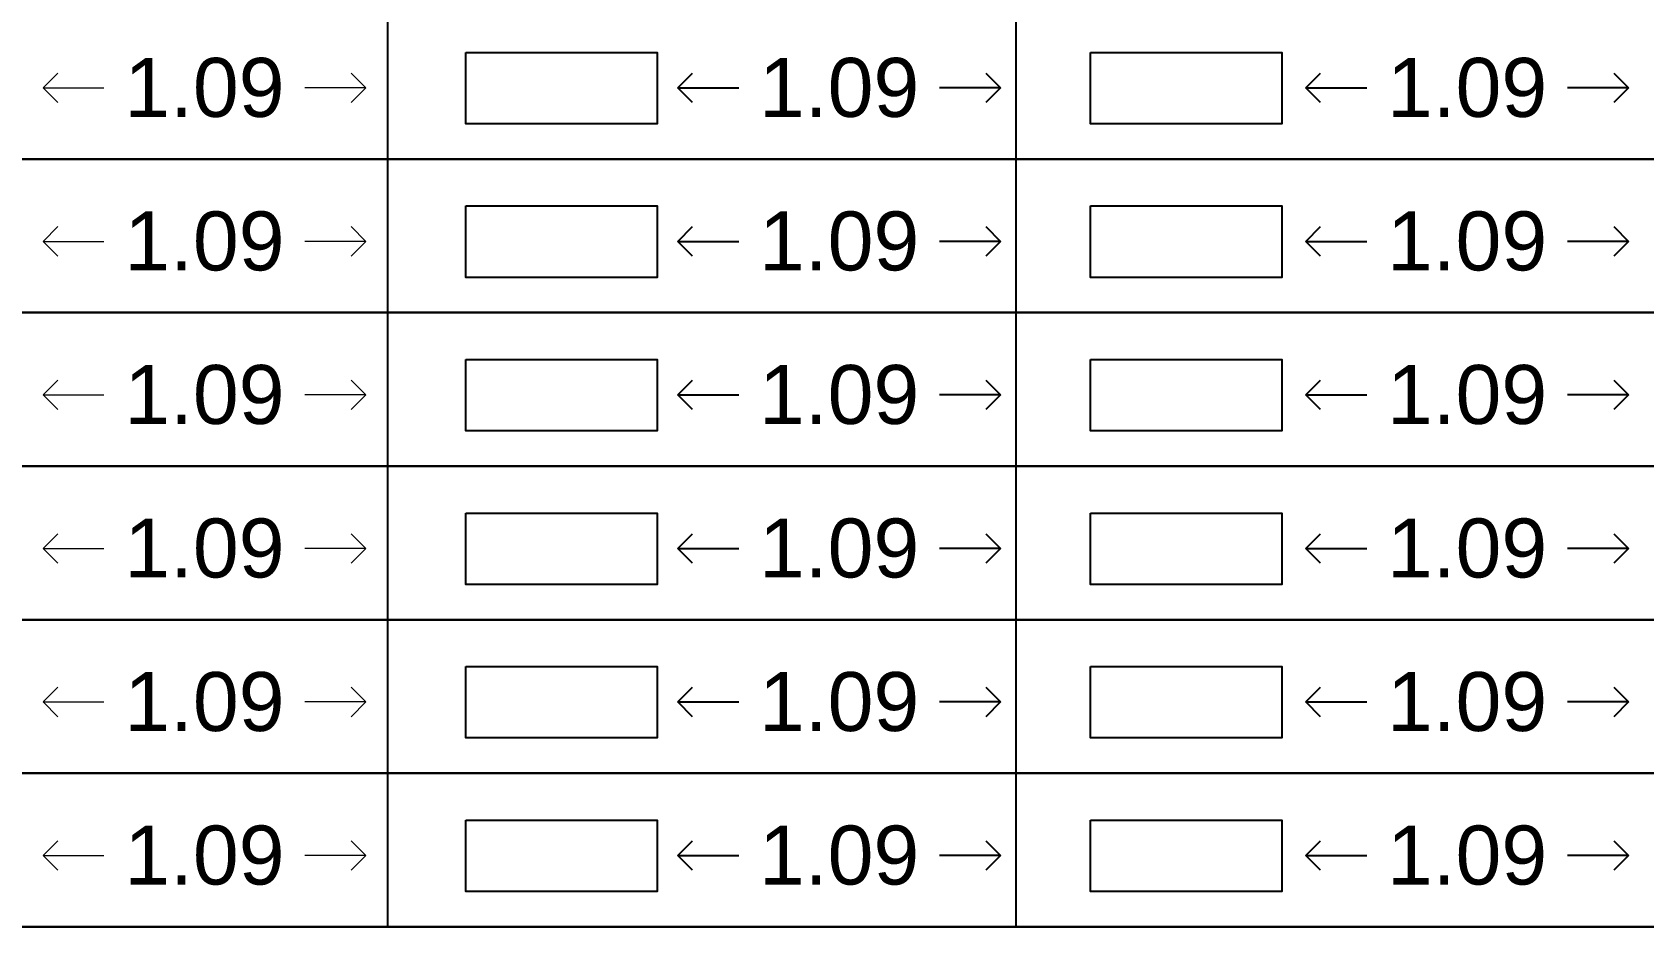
# Model space of a CAD drawing. Header units: metres. Extents: x -9481 to -9285, y 28740 to 57552.
# Drawn here: x -9452.65 to -9447.18, y 28757.2 to 28760.23 of the extents above; entities that cross this region are included whole.
import ezdxf

# ---------------------------------------------------------------- set-up
doc = ezdxf.new("R2010")
doc.units = ezdxf.units.M
doc.header["$PDMODE"] = 34
doc.header["$PDSIZE"] = -15
doc.layers.add('BLK_1_FLR_2_REGULAR_ROOM_1', color=7, linetype='Continuous', lineweight=0)
doc.layers.add('PLAN', color=7, linetype='Continuous', lineweight=40)
doc.layers.add('BLK_1_FLR_3_REGULAR_ROOM_1', color=7, linetype='Continuous')
doc.layers.add('BLK_1_FLR_4_REGULAR_ROOM_1', color=7, linetype='Continuous', plot=False)
doc.styles.add('Arial', font='arial.ttf', dxfattribs={"height": 0.2})
doc.styles.add('style2', font='arial.ttf', dxfattribs={"height": 0.3})
doc.dimstyles.new('INT DIM', dxfattribs={"dimtxt": 0.3, "dimasz": 0.1, "dimexe": 0.18, "dimexo": 0.0625, "dimgap": 0.09, "dimtad": 0, "dimzin": 0, "dimdsep": 46, "dimtxsty": 'style2', "dimblk": 'OPEN90', "dimcen": 0.09, "dimse1": 1, "dimse2": 1, "dimclrd": 250, "dimclrt": 256, "dimadec": 0, "dimazin": 0, "dimtfac": 1, "dimtofl": 0, "dimtmove": 0, "dimatfit": 3, "dimfxl": 0.18, "dimtolj": 1, "dimtzin": 0, "dimlwd": -1, "dimarcsym": 0})

# ---------------------------------------------------------------- blocks, each defined once
blk = doc.blocks.new('_Open90')
at = {"layer": 'PLAN', "color": 0, "lineweight": -2}
for p, q in [((0, 0), (-1, 0)), ((-0.5, 0.5), (0, 0)), ((0, 0), (-0.5, -0.5))]:
    blk.add_line(p, q, dxfattribs=at)
blk = doc.blocks.new('*D305')
at = {"layer": 'BLK_1_FLR_2_REGULAR_ROOM_1', "color": 250, "transparency": 16777216}
for p, q in [((-9452.5093, 28760.0427), (-9452.4024, 28760.0427)), ((-9451.6143, 28760.0427), (-9451.7213, 28760.0427))]:
    blk.add_line(p, q, dxfattribs=at)
at = {"layer": 'Defpoints', "color": 0, "transparency": 16777216}
for p in [(-9452.6093, 28760.1628), (-9451.5143, 28760.1628), (-9451.5143, 28760.0427)]:
    blk.add_point(p, dxfattribs=at)
at = {"layer": 'BLK_1_FLR_2_REGULAR_ROOM_1', "color": 250, "transparency": 16777216, "xscale": 0.1, "yscale": 0.1, "zscale": 0.1, "rotation": 180}
blk.add_blockref('_Open90', (-9452.6093, 28760.0427), dxfattribs=at)
at = {"layer": 'BLK_1_FLR_2_REGULAR_ROOM_1', "color": 250, "transparency": 16777216, "xscale": 0.1, "yscale": 0.1, "zscale": 0.1}
blk.add_blockref('_Open90', (-9451.5143, 28760.0427), dxfattribs=at)
at = {"layer": 'BLK_1_FLR_2_REGULAR_ROOM_1', "transparency": 16777216, "insert": (-9452.0618, 28760.0427), "char_height": 0.2, "attachment_point": 5, "style": 'Arial', "bg_fill": 3, "box_fill_scale": 1.1, "bg_fill_color": 256, "bg_fill_true_color": 13158600, "bg_fill_transparency": 0}
blk.add_mtext('\\A1;1.09', dxfattribs=at)
blk = doc.blocks.new('*D306')
at = {"layer": 'BLK_1_FLR_3_REGULAR_ROOM_1', "color": 250, "transparency": 16777216}
for p, q in [((-9450.3558, 28760.0427), (-9450.2489, 28760.0427)), ((-9449.4608, 28760.0427), (-9449.5678, 28760.0427))]:
    blk.add_line(p, q, dxfattribs=at)
at = {"layer": 'Defpoints', "color": 0, "transparency": 16777216}
for p in [(-9450.4558, 28760.1628), (-9449.3608, 28760.1628), (-9449.3608, 28760.0427)]:
    blk.add_point(p, dxfattribs=at)
at = {"layer": 'BLK_1_FLR_3_REGULAR_ROOM_1', "color": 250, "transparency": 16777216, "xscale": 0.1, "yscale": 0.1, "zscale": 0.1, "rotation": 180}
blk.add_blockref('_Open90', (-9450.4558, 28760.0427), dxfattribs=at)
at = {"layer": 'BLK_1_FLR_3_REGULAR_ROOM_1', "color": 250, "transparency": 16777216, "xscale": 0.1, "yscale": 0.1, "zscale": 0.1}
blk.add_blockref('_Open90', (-9449.3608, 28760.0427), dxfattribs=at)
at = {"layer": 'BLK_1_FLR_3_REGULAR_ROOM_1', "transparency": 16777216, "insert": (-9449.9083, 28760.0427), "char_height": 0.2, "attachment_point": 5, "style": 'Arial', "bg_fill": 3, "box_fill_scale": 1.1, "bg_fill_color": 256, "bg_fill_true_color": 13158600, "bg_fill_transparency": 0}
blk.add_mtext('\\A1;1.09', dxfattribs=at)
blk = doc.blocks.new('*D307')
at = {"layer": 'BLK_1_FLR_4_REGULAR_ROOM_1', "color": 250, "transparency": 16777216}
for p, q in [((-9448.2254, 28760.0427), (-9448.1184, 28760.0427)), ((-9447.3304, 28760.0427), (-9447.4373, 28760.0427))]:
    blk.add_line(p, q, dxfattribs=at)
at = {"layer": 'Defpoints', "color": 0, "transparency": 16777216}
for p in [(-9448.3254, 28760.1628), (-9447.2304, 28760.1628), (-9447.2304, 28760.0427)]:
    blk.add_point(p, dxfattribs=at)
at = {"layer": 'BLK_1_FLR_4_REGULAR_ROOM_1', "color": 250, "transparency": 16777216, "xscale": 0.1, "yscale": 0.1, "zscale": 0.1, "rotation": 180}
blk.add_blockref('_Open90', (-9448.3254, 28760.0427), dxfattribs=at)
at = {"layer": 'BLK_1_FLR_4_REGULAR_ROOM_1', "color": 250, "transparency": 16777216, "xscale": 0.1, "yscale": 0.1, "zscale": 0.1}
blk.add_blockref('_Open90', (-9447.2304, 28760.0427), dxfattribs=at)
at = {"layer": 'BLK_1_FLR_4_REGULAR_ROOM_1', "transparency": 16777216, "insert": (-9447.7779, 28760.0427), "char_height": 0.2, "attachment_point": 5, "style": 'Arial', "bg_fill": 3, "box_fill_scale": 1.1, "bg_fill_color": 256, "bg_fill_true_color": 13158600, "bg_fill_transparency": 0}
blk.add_mtext('\\A1;1.09', dxfattribs=at)
blk = doc.blocks.new('*D312')
at = {"layer": 'BLK_1_FLR_2_REGULAR_ROOM_1', "color": 250, "transparency": 16777216}
for p, q in [((-9452.5093, 28759.5221), (-9452.4024, 28759.5221)), ((-9451.6143, 28759.5221), (-9451.7213, 28759.5221))]:
    blk.add_line(p, q, dxfattribs=at)
at = {"layer": 'Defpoints', "color": 0, "transparency": 16777216}
for p in [(-9452.6093, 28759.6421), (-9451.5143, 28759.6421), (-9451.5143, 28759.5221)]:
    blk.add_point(p, dxfattribs=at)
at = {"layer": 'BLK_1_FLR_2_REGULAR_ROOM_1', "color": 250, "transparency": 16777216, "xscale": 0.1, "yscale": 0.1, "zscale": 0.1, "rotation": 180}
blk.add_blockref('_Open90', (-9452.6093, 28759.5221), dxfattribs=at)
at = {"layer": 'BLK_1_FLR_2_REGULAR_ROOM_1', "color": 250, "transparency": 16777216, "xscale": 0.1, "yscale": 0.1, "zscale": 0.1}
blk.add_blockref('_Open90', (-9451.5143, 28759.5221), dxfattribs=at)
at = {"layer": 'BLK_1_FLR_2_REGULAR_ROOM_1', "transparency": 16777216, "insert": (-9452.0618, 28759.5221), "char_height": 0.2, "attachment_point": 5, "style": 'Arial', "bg_fill": 3, "box_fill_scale": 1.1, "bg_fill_color": 256, "bg_fill_true_color": 13158600, "bg_fill_transparency": 0}
blk.add_mtext('\\A1;1.09', dxfattribs=at)
blk = doc.blocks.new('*D313')
at = {"layer": 'BLK_1_FLR_3_REGULAR_ROOM_1', "color": 250, "transparency": 16777216}
for p, q in [((-9450.3558, 28759.5221), (-9450.2489, 28759.5221)), ((-9449.4608, 28759.5221), (-9449.5678, 28759.5221))]:
    blk.add_line(p, q, dxfattribs=at)
at = {"layer": 'Defpoints', "color": 0, "transparency": 16777216}
for p in [(-9450.4558, 28759.6421), (-9449.3608, 28759.6421), (-9449.3608, 28759.5221)]:
    blk.add_point(p, dxfattribs=at)
at = {"layer": 'BLK_1_FLR_3_REGULAR_ROOM_1', "color": 250, "transparency": 16777216, "xscale": 0.1, "yscale": 0.1, "zscale": 0.1, "rotation": 180}
blk.add_blockref('_Open90', (-9450.4558, 28759.5221), dxfattribs=at)
at = {"layer": 'BLK_1_FLR_3_REGULAR_ROOM_1', "color": 250, "transparency": 16777216, "xscale": 0.1, "yscale": 0.1, "zscale": 0.1}
blk.add_blockref('_Open90', (-9449.3608, 28759.5221), dxfattribs=at)
at = {"layer": 'BLK_1_FLR_3_REGULAR_ROOM_1', "transparency": 16777216, "insert": (-9449.9083, 28759.5221), "char_height": 0.2, "attachment_point": 5, "style": 'Arial', "bg_fill": 3, "box_fill_scale": 1.1, "bg_fill_color": 256, "bg_fill_true_color": 13158600, "bg_fill_transparency": 0}
blk.add_mtext('\\A1;1.09', dxfattribs=at)
blk = doc.blocks.new('*D314')
at = {"layer": 'BLK_1_FLR_4_REGULAR_ROOM_1', "color": 250, "transparency": 16777216}
for p, q in [((-9448.2254, 28759.5221), (-9448.1184, 28759.5221)), ((-9447.3304, 28759.5221), (-9447.4373, 28759.5221))]:
    blk.add_line(p, q, dxfattribs=at)
at = {"layer": 'Defpoints', "color": 0, "transparency": 16777216}
for p in [(-9448.3254, 28759.6421), (-9447.2304, 28759.6421), (-9447.2304, 28759.5221)]:
    blk.add_point(p, dxfattribs=at)
at = {"layer": 'BLK_1_FLR_4_REGULAR_ROOM_1', "color": 250, "transparency": 16777216, "xscale": 0.1, "yscale": 0.1, "zscale": 0.1, "rotation": 180}
blk.add_blockref('_Open90', (-9448.3254, 28759.5221), dxfattribs=at)
at = {"layer": 'BLK_1_FLR_4_REGULAR_ROOM_1', "color": 250, "transparency": 16777216, "xscale": 0.1, "yscale": 0.1, "zscale": 0.1}
blk.add_blockref('_Open90', (-9447.2304, 28759.5221), dxfattribs=at)
at = {"layer": 'BLK_1_FLR_4_REGULAR_ROOM_1', "transparency": 16777216, "insert": (-9447.7779, 28759.5221), "char_height": 0.2, "attachment_point": 5, "style": 'Arial', "bg_fill": 3, "box_fill_scale": 1.1, "bg_fill_color": 256, "bg_fill_true_color": 13158600, "bg_fill_transparency": 0}
blk.add_mtext('\\A1;1.09', dxfattribs=at)
blk = doc.blocks.new('*D319')
at = {"layer": 'BLK_1_FLR_2_REGULAR_ROOM_1', "color": 250, "transparency": 16777216}
for p, q in [((-9452.5093, 28759.0014), (-9452.4024, 28759.0014)), ((-9451.6143, 28759.0014), (-9451.7213, 28759.0014))]:
    blk.add_line(p, q, dxfattribs=at)
at = {"layer": 'Defpoints', "color": 0, "transparency": 16777216}
for p in [(-9452.6093, 28759.1215), (-9451.5143, 28759.1215), (-9451.5143, 28759.0014)]:
    blk.add_point(p, dxfattribs=at)
at = {"layer": 'BLK_1_FLR_2_REGULAR_ROOM_1', "color": 250, "transparency": 16777216, "xscale": 0.1, "yscale": 0.1, "zscale": 0.1, "rotation": 180}
blk.add_blockref('_Open90', (-9452.6093, 28759.0014), dxfattribs=at)
at = {"layer": 'BLK_1_FLR_2_REGULAR_ROOM_1', "color": 250, "transparency": 16777216, "xscale": 0.1, "yscale": 0.1, "zscale": 0.1}
blk.add_blockref('_Open90', (-9451.5143, 28759.0014), dxfattribs=at)
at = {"layer": 'BLK_1_FLR_2_REGULAR_ROOM_1', "transparency": 16777216, "insert": (-9452.0618, 28759.0014), "char_height": 0.2, "attachment_point": 5, "style": 'Arial', "bg_fill": 3, "box_fill_scale": 1.1, "bg_fill_color": 256, "bg_fill_true_color": 13158600, "bg_fill_transparency": 0}
blk.add_mtext('\\A1;1.09', dxfattribs=at)
blk = doc.blocks.new('*D320')
at = {"layer": 'BLK_1_FLR_3_REGULAR_ROOM_1', "color": 250, "transparency": 16777216}
for p, q in [((-9450.3558, 28759.0014), (-9450.2489, 28759.0014)), ((-9449.4608, 28759.0014), (-9449.5678, 28759.0014))]:
    blk.add_line(p, q, dxfattribs=at)
at = {"layer": 'Defpoints', "color": 0, "transparency": 16777216}
for p in [(-9450.4558, 28759.1215), (-9449.3608, 28759.1215), (-9449.3608, 28759.0014)]:
    blk.add_point(p, dxfattribs=at)
at = {"layer": 'BLK_1_FLR_3_REGULAR_ROOM_1', "color": 250, "transparency": 16777216, "xscale": 0.1, "yscale": 0.1, "zscale": 0.1, "rotation": 180}
blk.add_blockref('_Open90', (-9450.4558, 28759.0014), dxfattribs=at)
at = {"layer": 'BLK_1_FLR_3_REGULAR_ROOM_1', "color": 250, "transparency": 16777216, "xscale": 0.1, "yscale": 0.1, "zscale": 0.1}
blk.add_blockref('_Open90', (-9449.3608, 28759.0014), dxfattribs=at)
at = {"layer": 'BLK_1_FLR_3_REGULAR_ROOM_1', "transparency": 16777216, "insert": (-9449.9083, 28759.0014), "char_height": 0.2, "attachment_point": 5, "style": 'Arial', "bg_fill": 3, "box_fill_scale": 1.1, "bg_fill_color": 256, "bg_fill_true_color": 13158600, "bg_fill_transparency": 0}
blk.add_mtext('\\A1;1.09', dxfattribs=at)
blk = doc.blocks.new('*D321')
at = {"layer": 'BLK_1_FLR_4_REGULAR_ROOM_1', "color": 250, "transparency": 16777216}
for p, q in [((-9448.2254, 28759.0014), (-9448.1184, 28759.0014)), ((-9447.3304, 28759.0014), (-9447.4373, 28759.0014))]:
    blk.add_line(p, q, dxfattribs=at)
at = {"layer": 'Defpoints', "color": 0, "transparency": 16777216}
for p in [(-9448.3254, 28759.1215), (-9447.2304, 28759.1215), (-9447.2304, 28759.0014)]:
    blk.add_point(p, dxfattribs=at)
at = {"layer": 'BLK_1_FLR_4_REGULAR_ROOM_1', "color": 250, "transparency": 16777216, "xscale": 0.1, "yscale": 0.1, "zscale": 0.1, "rotation": 180}
blk.add_blockref('_Open90', (-9448.3254, 28759.0014), dxfattribs=at)
at = {"layer": 'BLK_1_FLR_4_REGULAR_ROOM_1', "color": 250, "transparency": 16777216, "xscale": 0.1, "yscale": 0.1, "zscale": 0.1}
blk.add_blockref('_Open90', (-9447.2304, 28759.0014), dxfattribs=at)
at = {"layer": 'BLK_1_FLR_4_REGULAR_ROOM_1', "transparency": 16777216, "insert": (-9447.7779, 28759.0014), "char_height": 0.2, "attachment_point": 5, "style": 'Arial', "bg_fill": 3, "box_fill_scale": 1.1, "bg_fill_color": 256, "bg_fill_true_color": 13158600, "bg_fill_transparency": 0}
blk.add_mtext('\\A1;1.09', dxfattribs=at)
blk = doc.blocks.new('*D326')
at = {"layer": 'BLK_1_FLR_2_REGULAR_ROOM_1', "color": 250, "transparency": 16777216}
for p, q in [((-9452.5093, 28758.4808), (-9452.4024, 28758.4808)), ((-9451.6143, 28758.4808), (-9451.7213, 28758.4808))]:
    blk.add_line(p, q, dxfattribs=at)
at = {"layer": 'Defpoints', "color": 0, "transparency": 16777216}
for p in [(-9452.6093, 28758.6008), (-9451.5143, 28758.6008), (-9451.5143, 28758.4808)]:
    blk.add_point(p, dxfattribs=at)
at = {"layer": 'BLK_1_FLR_2_REGULAR_ROOM_1', "color": 250, "transparency": 16777216, "xscale": 0.1, "yscale": 0.1, "zscale": 0.1, "rotation": 180}
blk.add_blockref('_Open90', (-9452.6093, 28758.4808), dxfattribs=at)
at = {"layer": 'BLK_1_FLR_2_REGULAR_ROOM_1', "color": 250, "transparency": 16777216, "xscale": 0.1, "yscale": 0.1, "zscale": 0.1}
blk.add_blockref('_Open90', (-9451.5143, 28758.4808), dxfattribs=at)
at = {"layer": 'BLK_1_FLR_2_REGULAR_ROOM_1', "transparency": 16777216, "insert": (-9452.0618, 28758.4808), "char_height": 0.2, "attachment_point": 5, "style": 'Arial', "bg_fill": 3, "box_fill_scale": 1.1, "bg_fill_color": 256, "bg_fill_true_color": 13158600, "bg_fill_transparency": 0}
blk.add_mtext('\\A1;1.09', dxfattribs=at)
blk = doc.blocks.new('*D327')
at = {"layer": 'BLK_1_FLR_3_REGULAR_ROOM_1', "color": 250, "transparency": 16777216}
for p, q in [((-9450.3558, 28758.4808), (-9450.2489, 28758.4808)), ((-9449.4608, 28758.4808), (-9449.5678, 28758.4808))]:
    blk.add_line(p, q, dxfattribs=at)
at = {"layer": 'Defpoints', "color": 0, "transparency": 16777216}
for p in [(-9450.4558, 28758.6008), (-9449.3608, 28758.6008), (-9449.3608, 28758.4808)]:
    blk.add_point(p, dxfattribs=at)
at = {"layer": 'BLK_1_FLR_3_REGULAR_ROOM_1', "color": 250, "transparency": 16777216, "xscale": 0.1, "yscale": 0.1, "zscale": 0.1, "rotation": 180}
blk.add_blockref('_Open90', (-9450.4558, 28758.4808), dxfattribs=at)
at = {"layer": 'BLK_1_FLR_3_REGULAR_ROOM_1', "color": 250, "transparency": 16777216, "xscale": 0.1, "yscale": 0.1, "zscale": 0.1}
blk.add_blockref('_Open90', (-9449.3608, 28758.4808), dxfattribs=at)
at = {"layer": 'BLK_1_FLR_3_REGULAR_ROOM_1', "transparency": 16777216, "insert": (-9449.9083, 28758.4808), "char_height": 0.2, "attachment_point": 5, "style": 'Arial', "bg_fill": 3, "box_fill_scale": 1.1, "bg_fill_color": 256, "bg_fill_true_color": 13158600, "bg_fill_transparency": 0}
blk.add_mtext('\\A1;1.09', dxfattribs=at)
blk = doc.blocks.new('*D328')
at = {"layer": 'BLK_1_FLR_4_REGULAR_ROOM_1', "color": 250, "transparency": 16777216}
for p, q in [((-9448.2254, 28758.4808), (-9448.1184, 28758.4808)), ((-9447.3304, 28758.4808), (-9447.4373, 28758.4808))]:
    blk.add_line(p, q, dxfattribs=at)
at = {"layer": 'Defpoints', "color": 0, "transparency": 16777216}
for p in [(-9448.3254, 28758.6008), (-9447.2304, 28758.6008), (-9447.2304, 28758.4808)]:
    blk.add_point(p, dxfattribs=at)
at = {"layer": 'BLK_1_FLR_4_REGULAR_ROOM_1', "color": 250, "transparency": 16777216, "xscale": 0.1, "yscale": 0.1, "zscale": 0.1, "rotation": 180}
blk.add_blockref('_Open90', (-9448.3254, 28758.4808), dxfattribs=at)
at = {"layer": 'BLK_1_FLR_4_REGULAR_ROOM_1', "color": 250, "transparency": 16777216, "xscale": 0.1, "yscale": 0.1, "zscale": 0.1}
blk.add_blockref('_Open90', (-9447.2304, 28758.4808), dxfattribs=at)
at = {"layer": 'BLK_1_FLR_4_REGULAR_ROOM_1', "transparency": 16777216, "insert": (-9447.7779, 28758.4808), "char_height": 0.2, "attachment_point": 5, "style": 'Arial', "bg_fill": 3, "box_fill_scale": 1.1, "bg_fill_color": 256, "bg_fill_true_color": 13158600, "bg_fill_transparency": 0}
blk.add_mtext('\\A1;1.09', dxfattribs=at)
blk = doc.blocks.new('*D333')
at = {"layer": 'BLK_1_FLR_2_REGULAR_ROOM_1', "color": 250, "transparency": 16777216}
for p, q in [((-9452.5093, 28757.9601), (-9452.4024, 28757.9601)), ((-9451.6143, 28757.9601), (-9451.7213, 28757.9601))]:
    blk.add_line(p, q, dxfattribs=at)
at = {"layer": 'Defpoints', "color": 0, "transparency": 16777216}
for p in [(-9452.6093, 28758.0802), (-9451.5143, 28758.0802), (-9451.5143, 28757.9601)]:
    blk.add_point(p, dxfattribs=at)
at = {"layer": 'BLK_1_FLR_2_REGULAR_ROOM_1', "color": 250, "transparency": 16777216, "xscale": 0.1, "yscale": 0.1, "zscale": 0.1, "rotation": 180}
blk.add_blockref('_Open90', (-9452.6093, 28757.9601), dxfattribs=at)
at = {"layer": 'BLK_1_FLR_2_REGULAR_ROOM_1', "color": 250, "transparency": 16777216, "xscale": 0.1, "yscale": 0.1, "zscale": 0.1}
blk.add_blockref('_Open90', (-9451.5143, 28757.9601), dxfattribs=at)
at = {"layer": 'BLK_1_FLR_2_REGULAR_ROOM_1', "transparency": 16777216, "insert": (-9452.0618, 28757.9601), "char_height": 0.2, "attachment_point": 5, "style": 'Arial', "bg_fill": 3, "box_fill_scale": 1.1, "bg_fill_color": 256, "bg_fill_true_color": 13158600, "bg_fill_transparency": 0}
blk.add_mtext('\\A1;1.09', dxfattribs=at)
blk = doc.blocks.new('*D334')
at = {"layer": 'BLK_1_FLR_3_REGULAR_ROOM_1', "color": 250, "transparency": 16777216}
for p, q in [((-9450.3558, 28757.9601), (-9450.2489, 28757.9601)), ((-9449.4608, 28757.9601), (-9449.5678, 28757.9601))]:
    blk.add_line(p, q, dxfattribs=at)
at = {"layer": 'Defpoints', "color": 0, "transparency": 16777216}
for p in [(-9450.4558, 28758.0802), (-9449.3608, 28758.0802), (-9449.3608, 28757.9601)]:
    blk.add_point(p, dxfattribs=at)
at = {"layer": 'BLK_1_FLR_3_REGULAR_ROOM_1', "color": 250, "transparency": 16777216, "xscale": 0.1, "yscale": 0.1, "zscale": 0.1, "rotation": 180}
blk.add_blockref('_Open90', (-9450.4558, 28757.9601), dxfattribs=at)
at = {"layer": 'BLK_1_FLR_3_REGULAR_ROOM_1', "color": 250, "transparency": 16777216, "xscale": 0.1, "yscale": 0.1, "zscale": 0.1}
blk.add_blockref('_Open90', (-9449.3608, 28757.9601), dxfattribs=at)
at = {"layer": 'BLK_1_FLR_3_REGULAR_ROOM_1', "transparency": 16777216, "insert": (-9449.9083, 28757.9601), "char_height": 0.2, "attachment_point": 5, "style": 'Arial', "bg_fill": 3, "box_fill_scale": 1.1, "bg_fill_color": 256, "bg_fill_true_color": 13158600, "bg_fill_transparency": 0}
blk.add_mtext('\\A1;1.09', dxfattribs=at)
blk = doc.blocks.new('*D335')
at = {"layer": 'BLK_1_FLR_4_REGULAR_ROOM_1', "color": 250, "transparency": 16777216}
for p, q in [((-9448.2254, 28757.9601), (-9448.1184, 28757.9601)), ((-9447.3304, 28757.9601), (-9447.4373, 28757.9601))]:
    blk.add_line(p, q, dxfattribs=at)
at = {"layer": 'Defpoints', "color": 0, "transparency": 16777216}
for p in [(-9448.3254, 28758.0802), (-9447.2304, 28758.0802), (-9447.2304, 28757.9601)]:
    blk.add_point(p, dxfattribs=at)
at = {"layer": 'BLK_1_FLR_4_REGULAR_ROOM_1', "color": 250, "transparency": 16777216, "xscale": 0.1, "yscale": 0.1, "zscale": 0.1, "rotation": 180}
blk.add_blockref('_Open90', (-9448.3254, 28757.9601), dxfattribs=at)
at = {"layer": 'BLK_1_FLR_4_REGULAR_ROOM_1', "color": 250, "transparency": 16777216, "xscale": 0.1, "yscale": 0.1, "zscale": 0.1}
blk.add_blockref('_Open90', (-9447.2304, 28757.9601), dxfattribs=at)
at = {"layer": 'BLK_1_FLR_4_REGULAR_ROOM_1', "transparency": 16777216, "insert": (-9447.7779, 28757.9601), "char_height": 0.2, "attachment_point": 5, "style": 'Arial', "bg_fill": 3, "box_fill_scale": 1.1, "bg_fill_color": 256, "bg_fill_true_color": 13158600, "bg_fill_transparency": 0}
blk.add_mtext('\\A1;1.09', dxfattribs=at)
blk = doc.blocks.new('*D340')
at = {"layer": 'BLK_1_FLR_2_REGULAR_ROOM_1', "color": 250, "transparency": 16777216}
for p, q in [((-9452.5093, 28757.4395), (-9452.4024, 28757.4395)), ((-9451.6143, 28757.4395), (-9451.7213, 28757.4395))]:
    blk.add_line(p, q, dxfattribs=at)
at = {"layer": 'Defpoints', "color": 0, "transparency": 16777216}
for p in [(-9452.6093, 28757.5595), (-9451.5143, 28757.5595), (-9451.5143, 28757.4395)]:
    blk.add_point(p, dxfattribs=at)
at = {"layer": 'BLK_1_FLR_2_REGULAR_ROOM_1', "color": 250, "transparency": 16777216, "xscale": 0.1, "yscale": 0.1, "zscale": 0.1, "rotation": 180}
blk.add_blockref('_Open90', (-9452.6093, 28757.4395), dxfattribs=at)
at = {"layer": 'BLK_1_FLR_2_REGULAR_ROOM_1', "color": 250, "transparency": 16777216, "xscale": 0.1, "yscale": 0.1, "zscale": 0.1}
blk.add_blockref('_Open90', (-9451.5143, 28757.4395), dxfattribs=at)
at = {"layer": 'BLK_1_FLR_2_REGULAR_ROOM_1', "transparency": 16777216, "insert": (-9452.0618, 28757.4395), "char_height": 0.2, "attachment_point": 5, "style": 'Arial', "bg_fill": 3, "box_fill_scale": 1.1, "bg_fill_color": 256, "bg_fill_true_color": 13158600, "bg_fill_transparency": 0}
blk.add_mtext('\\A1;1.09', dxfattribs=at)
blk = doc.blocks.new('*D341')
at = {"layer": 'BLK_1_FLR_3_REGULAR_ROOM_1', "color": 250, "transparency": 16777216}
for p, q in [((-9450.3558, 28757.4395), (-9450.2489, 28757.4395)), ((-9449.4608, 28757.4395), (-9449.5678, 28757.4395))]:
    blk.add_line(p, q, dxfattribs=at)
at = {"layer": 'Defpoints', "color": 0, "transparency": 16777216}
for p in [(-9450.4558, 28757.5595), (-9449.3608, 28757.5595), (-9449.3608, 28757.4395)]:
    blk.add_point(p, dxfattribs=at)
at = {"layer": 'BLK_1_FLR_3_REGULAR_ROOM_1', "color": 250, "transparency": 16777216, "xscale": 0.1, "yscale": 0.1, "zscale": 0.1, "rotation": 180}
blk.add_blockref('_Open90', (-9450.4558, 28757.4395), dxfattribs=at)
at = {"layer": 'BLK_1_FLR_3_REGULAR_ROOM_1', "color": 250, "transparency": 16777216, "xscale": 0.1, "yscale": 0.1, "zscale": 0.1}
blk.add_blockref('_Open90', (-9449.3608, 28757.4395), dxfattribs=at)
at = {"layer": 'BLK_1_FLR_3_REGULAR_ROOM_1', "transparency": 16777216, "insert": (-9449.9083, 28757.4395), "char_height": 0.2, "attachment_point": 5, "style": 'Arial', "bg_fill": 3, "box_fill_scale": 1.1, "bg_fill_color": 256, "bg_fill_true_color": 13158600, "bg_fill_transparency": 0}
blk.add_mtext('\\A1;1.09', dxfattribs=at)
blk = doc.blocks.new('*D342')
at = {"layer": 'BLK_1_FLR_4_REGULAR_ROOM_1', "color": 250, "transparency": 16777216}
for p, q in [((-9448.2254, 28757.4395), (-9448.1184, 28757.4395)), ((-9447.3304, 28757.4395), (-9447.4373, 28757.4395))]:
    blk.add_line(p, q, dxfattribs=at)
at = {"layer": 'Defpoints', "color": 0, "transparency": 16777216}
for p in [(-9448.3254, 28757.5595), (-9447.2304, 28757.5595), (-9447.2304, 28757.4395)]:
    blk.add_point(p, dxfattribs=at)
at = {"layer": 'BLK_1_FLR_4_REGULAR_ROOM_1', "color": 250, "transparency": 16777216, "xscale": 0.1, "yscale": 0.1, "zscale": 0.1, "rotation": 180}
blk.add_blockref('_Open90', (-9448.3254, 28757.4395), dxfattribs=at)
at = {"layer": 'BLK_1_FLR_4_REGULAR_ROOM_1', "color": 250, "transparency": 16777216, "xscale": 0.1, "yscale": 0.1, "zscale": 0.1}
blk.add_blockref('_Open90', (-9447.2304, 28757.4395), dxfattribs=at)
at = {"layer": 'BLK_1_FLR_4_REGULAR_ROOM_1', "transparency": 16777216, "insert": (-9447.7779, 28757.4395), "char_height": 0.2, "attachment_point": 5, "style": 'Arial', "bg_fill": 3, "box_fill_scale": 1.1, "bg_fill_color": 256, "bg_fill_true_color": 13158600, "bg_fill_transparency": 0}
blk.add_mtext('\\A1;1.09', dxfattribs=at)

msp = doc.modelspace()

# ---------------------------------------------------------------- linework, layer by layer
for p, q in [((-9451.4401, 28760.3217), (-9451.4401, 28759.801)), ((-9449.3086, 28760.3217), (-9449.3086, 28759.801)), ((-9451.4401, 28759.801), (-9451.4401, 28759.2804)), ((-9449.3086, 28759.801), (-9449.3086, 28759.2804)), ((-9451.4401, 28759.2804), (-9451.4401, 28758.7597)), ((-9449.3086, 28759.2804), (-9449.3086, 28758.7597)), ((-9451.4401, 28758.7597), (-9451.4401, 28758.2391)), ((-9449.3086, 28758.7597), (-9449.3086, 28758.2391)), ((-9451.4401, 28758.2391), (-9451.4401, 28757.7184)), ((-9449.3086, 28758.2391), (-9449.3086, 28757.7184)), ((-9451.4401, 28757.7184), (-9451.4401, 28757.1978)), ((-9449.3086, 28757.7184), (-9449.3086, 28757.1978))]:
    msp.add_line(p, q)
for points in [[(-9461.7318, 28760.3217), (-9442.23, 28760.3217), (-9442.23, 28759.801), (-9461.7318, 28759.801)], [(-9461.7318, 28759.801), (-9442.23, 28759.801), (-9442.23, 28759.2804), (-9461.7318, 28759.2804)], [(-9461.7318, 28759.2804), (-9442.23, 28759.2804), (-9442.23, 28758.7597), (-9461.7318, 28758.7597)], [(-9461.7318, 28758.7597), (-9442.23, 28758.7597), (-9442.23, 28758.2391), (-9461.7318, 28758.2391)], [(-9461.7318, 28758.2391), (-9442.23, 28758.2391), (-9442.23, 28757.7184), (-9461.7318, 28757.7184)], [(-9461.7318, 28757.7184), (-9442.23, 28757.7184), (-9442.23, 28757.1978), (-9461.7318, 28757.1978)], [(-9461.7318, 28757.1978), (-9442.23, 28757.1978), (-9442.23, 28756.6772), (-9461.7318, 28756.6772)]]:
    msp.add_lwpolyline(points)
at = {"layer": 'BLK_1_FLR_3_REGULAR_ROOM_1', "color": 30}
msp.add_lwpolyline([(-9451.1743, 28760.1628), (-9450.5251, 28760.1628), (-9450.5251, 28759.9206), (-9451.1743, 28759.9206)], close=True, dxfattribs=at)
at = {"layer": 'BLK_1_FLR_3_REGULAR_ROOM_1', "color": 31}
msp.add_lwpolyline([(-9451.1743, 28759.6421), (-9450.5251, 28759.6421), (-9450.5251, 28759.4), (-9451.1743, 28759.4)], close=True, dxfattribs=at)
at = {"layer": 'BLK_1_FLR_3_REGULAR_ROOM_1', "color": 32}
msp.add_lwpolyline([(-9451.1743, 28759.1215), (-9450.5251, 28759.1215), (-9450.5251, 28758.8793), (-9451.1743, 28758.8793)], close=True, dxfattribs=at)
at = {"layer": 'BLK_1_FLR_3_REGULAR_ROOM_1', "color": 33}
msp.add_lwpolyline([(-9451.1743, 28758.6008), (-9450.5251, 28758.6008), (-9450.5251, 28758.3587), (-9451.1743, 28758.3587)], close=True, dxfattribs=at)
at = {"layer": 'BLK_1_FLR_3_REGULAR_ROOM_1', "color": 34}
msp.add_lwpolyline([(-9451.1743, 28758.0802), (-9450.5251, 28758.0802), (-9450.5251, 28757.838), (-9451.1743, 28757.838)], close=True, dxfattribs=at)
at = {"layer": 'BLK_1_FLR_3_REGULAR_ROOM_1', "color": 35}
msp.add_lwpolyline([(-9451.1743, 28757.5595), (-9450.5251, 28757.5595), (-9450.5251, 28757.3174), (-9451.1743, 28757.3174)], close=True, dxfattribs=at)
at = {"layer": 'BLK_1_FLR_4_REGULAR_ROOM_1', "color": 30}
msp.add_lwpolyline([(-9449.0552, 28760.1628), (-9448.406, 28760.1628), (-9448.406, 28759.9206), (-9449.0552, 28759.9206)], close=True, dxfattribs=at)
at = {"layer": 'BLK_1_FLR_4_REGULAR_ROOM_1', "color": 31}
msp.add_lwpolyline([(-9449.0552, 28759.6421), (-9448.406, 28759.6421), (-9448.406, 28759.4), (-9449.0552, 28759.4)], close=True, dxfattribs=at)
at = {"layer": 'BLK_1_FLR_4_REGULAR_ROOM_1', "color": 32}
msp.add_lwpolyline([(-9449.0552, 28759.1215), (-9448.406, 28759.1215), (-9448.406, 28758.8793), (-9449.0552, 28758.8793)], close=True, dxfattribs=at)
at = {"layer": 'BLK_1_FLR_4_REGULAR_ROOM_1', "color": 33}
msp.add_lwpolyline([(-9449.0552, 28758.6008), (-9448.406, 28758.6008), (-9448.406, 28758.3587), (-9449.0552, 28758.3587)], close=True, dxfattribs=at)
at = {"layer": 'BLK_1_FLR_4_REGULAR_ROOM_1', "color": 34}
msp.add_lwpolyline([(-9449.0552, 28758.0802), (-9448.406, 28758.0802), (-9448.406, 28757.838), (-9449.0552, 28757.838)], close=True, dxfattribs=at)
at = {"layer": 'BLK_1_FLR_4_REGULAR_ROOM_1', "color": 35}
msp.add_lwpolyline([(-9449.0552, 28757.5595), (-9448.406, 28757.5595), (-9448.406, 28757.3174), (-9449.0552, 28757.3174)], close=True, dxfattribs=at)

# ---------------------------------------------------------------- next in the draw order: dimensions: what is measured, and where the dimension line sits
at = {"layer": 'BLK_1_FLR_2_REGULAR_ROOM_1', "color": 30}
dim = msp.add_linear_dim(base=(-9451.51435, 28760.0427), p1=(-9452.60932, 28760.16277), p2=(-9451.51435, 28760.16277), dimstyle='INT DIM', override={"dimtxt": 0.2, "dimtxsty": 'Arial', "dimfxl": 0.125, "dimtfill": 1, "dimtfillclr": 7, "dimarcsym": 1}, dxfattribs=at)
dim.commit()
dim.dimension.update_dxf_attribs({"geometry": '*D305', "text_midpoint": (-9452.06184, 28760.0427)})
at = {"layer": 'BLK_1_FLR_2_REGULAR_ROOM_1', "color": 31}
dim = msp.add_linear_dim(base=(-9451.51435, 28759.52205), p1=(-9452.60932, 28759.64213), p2=(-9451.51435, 28759.64213), dimstyle='INT DIM', override={"dimtxt": 0.2, "dimtxsty": 'Arial', "dimfxl": 0.125, "dimtfill": 1, "dimtfillclr": 7, "dimarcsym": 1}, dxfattribs=at)
dim.commit()
dim.dimension.update_dxf_attribs({"geometry": '*D312', "text_midpoint": (-9452.06184, 28759.52205)})
at = {"layer": 'BLK_1_FLR_2_REGULAR_ROOM_1', "color": 32}
dim = msp.add_linear_dim(base=(-9451.51435, 28759.00141), p1=(-9452.60932, 28759.12148), p2=(-9451.51435, 28759.12148), dimstyle='INT DIM', override={"dimtxt": 0.2, "dimtxsty": 'Arial', "dimfxl": 0.125, "dimtfill": 1, "dimtfillclr": 7, "dimarcsym": 1}, dxfattribs=at)
dim.commit()
dim.dimension.update_dxf_attribs({"geometry": '*D319', "text_midpoint": (-9452.06184, 28759.00141)})
at = {"layer": 'BLK_1_FLR_2_REGULAR_ROOM_1', "color": 33}
dim = msp.add_linear_dim(base=(-9451.51435, 28758.48076), p1=(-9452.60932, 28758.60083), p2=(-9451.51435, 28758.60083), dimstyle='INT DIM', override={"dimtxt": 0.2, "dimtxsty": 'Arial', "dimfxl": 0.125, "dimtfill": 1, "dimtfillclr": 7, "dimarcsym": 1}, dxfattribs=at)
dim.commit()
dim.dimension.update_dxf_attribs({"geometry": '*D326', "text_midpoint": (-9452.06184, 28758.48076)})
at = {"layer": 'BLK_1_FLR_2_REGULAR_ROOM_1', "color": 34}
dim = msp.add_linear_dim(base=(-9451.51435, 28757.96011), p1=(-9452.60932, 28758.08019), p2=(-9451.51435, 28758.08019), dimstyle='INT DIM', override={"dimtxt": 0.2, "dimtxsty": 'Arial', "dimfxl": 0.125, "dimtfill": 1, "dimtfillclr": 7, "dimarcsym": 1}, dxfattribs=at)
dim.commit()
dim.dimension.update_dxf_attribs({"geometry": '*D333', "text_midpoint": (-9452.06184, 28757.96011)})
at = {"layer": 'BLK_1_FLR_2_REGULAR_ROOM_1', "color": 35}
dim = msp.add_linear_dim(base=(-9451.51435, 28757.43946), p1=(-9452.60932, 28757.55954), p2=(-9451.51435, 28757.55954), dimstyle='INT DIM', override={"dimtxt": 0.2, "dimtxsty": 'Arial', "dimfxl": 0.125, "dimtfill": 1, "dimtfillclr": 7, "dimarcsym": 1}, dxfattribs=at)
dim.commit()
dim.dimension.update_dxf_attribs({"geometry": '*D340', "text_midpoint": (-9452.06184, 28757.43946)})
at = {"layer": 'BLK_1_FLR_3_REGULAR_ROOM_1', "color": 30}
dim = msp.add_linear_dim(base=(-9449.36082, 28760.0427), p1=(-9450.4558, 28760.16277), p2=(-9449.36082, 28760.16277), dimstyle='INT DIM', override={"dimtxt": 0.2, "dimtxsty": 'Arial', "dimfxl": 0.125, "dimtfill": 1, "dimtfillclr": 7, "dimarcsym": 1}, dxfattribs=at)
dim.commit()
dim.dimension.update_dxf_attribs({"geometry": '*D306', "text_midpoint": (-9449.90831, 28760.0427)})
at = {"layer": 'BLK_1_FLR_3_REGULAR_ROOM_1', "color": 31}
dim = msp.add_linear_dim(base=(-9449.36082, 28759.52205), p1=(-9450.4558, 28759.64213), p2=(-9449.36082, 28759.64213), dimstyle='INT DIM', override={"dimtxt": 0.2, "dimtxsty": 'Arial', "dimfxl": 0.125, "dimtfill": 1, "dimtfillclr": 7, "dimarcsym": 1}, dxfattribs=at)
dim.commit()
dim.dimension.update_dxf_attribs({"geometry": '*D313', "text_midpoint": (-9449.90831, 28759.52205)})
at = {"layer": 'BLK_1_FLR_3_REGULAR_ROOM_1', "color": 32}
dim = msp.add_linear_dim(base=(-9449.36082, 28759.00141), p1=(-9450.4558, 28759.12148), p2=(-9449.36082, 28759.12148), dimstyle='INT DIM', override={"dimtxt": 0.2, "dimtxsty": 'Arial', "dimfxl": 0.125, "dimtfill": 1, "dimtfillclr": 7, "dimarcsym": 1}, dxfattribs=at)
dim.commit()
dim.dimension.update_dxf_attribs({"geometry": '*D320', "text_midpoint": (-9449.90831, 28759.00141)})
at = {"layer": 'BLK_1_FLR_3_REGULAR_ROOM_1', "color": 33}
dim = msp.add_linear_dim(base=(-9449.36082, 28758.48076), p1=(-9450.4558, 28758.60083), p2=(-9449.36082, 28758.60083), dimstyle='INT DIM', override={"dimtxt": 0.2, "dimtxsty": 'Arial', "dimfxl": 0.125, "dimtfill": 1, "dimtfillclr": 7, "dimarcsym": 1}, dxfattribs=at)
dim.commit()
dim.dimension.update_dxf_attribs({"geometry": '*D327', "text_midpoint": (-9449.90831, 28758.48076)})
at = {"layer": 'BLK_1_FLR_3_REGULAR_ROOM_1', "color": 34}
dim = msp.add_linear_dim(base=(-9449.36082, 28757.96011), p1=(-9450.4558, 28758.08019), p2=(-9449.36082, 28758.08019), dimstyle='INT DIM', override={"dimtxt": 0.2, "dimtxsty": 'Arial', "dimfxl": 0.125, "dimtfill": 1, "dimtfillclr": 7, "dimarcsym": 1}, dxfattribs=at)
dim.commit()
dim.dimension.update_dxf_attribs({"geometry": '*D334', "text_midpoint": (-9449.90831, 28757.96011)})
at = {"layer": 'BLK_1_FLR_3_REGULAR_ROOM_1', "color": 35}
dim = msp.add_linear_dim(base=(-9449.36082, 28757.43946), p1=(-9450.4558, 28757.55954), p2=(-9449.36082, 28757.55954), dimstyle='INT DIM', override={"dimtxt": 0.2, "dimtxsty": 'Arial', "dimfxl": 0.125, "dimtfill": 1, "dimtfillclr": 7, "dimarcsym": 1}, dxfattribs=at)
dim.commit()
dim.dimension.update_dxf_attribs({"geometry": '*D341', "text_midpoint": (-9449.90831, 28757.43946)})
at = {"layer": 'BLK_1_FLR_4_REGULAR_ROOM_1', "color": 30}
dim = msp.add_linear_dim(base=(-9447.23039, 28760.0427), p1=(-9448.32537, 28760.16277), p2=(-9447.23039, 28760.16277), dimstyle='INT DIM', override={"dimtxt": 0.2, "dimtxsty": 'Arial', "dimfxl": 0.125, "dimtfill": 1, "dimtfillclr": 7, "dimarcsym": 1}, dxfattribs=at)
dim.commit()
dim.dimension.update_dxf_attribs({"geometry": '*D307', "text_midpoint": (-9447.77788, 28760.0427)})
at = {"layer": 'BLK_1_FLR_4_REGULAR_ROOM_1', "color": 31}
dim = msp.add_linear_dim(base=(-9447.23039, 28759.52205), p1=(-9448.32537, 28759.64213), p2=(-9447.23039, 28759.64213), dimstyle='INT DIM', override={"dimtxt": 0.2, "dimtxsty": 'Arial', "dimfxl": 0.125, "dimtfill": 1, "dimtfillclr": 7, "dimarcsym": 1}, dxfattribs=at)
dim.commit()
dim.dimension.update_dxf_attribs({"geometry": '*D314', "text_midpoint": (-9447.77788, 28759.52205)})
at = {"layer": 'BLK_1_FLR_4_REGULAR_ROOM_1', "color": 32}
dim = msp.add_linear_dim(base=(-9447.23039, 28759.00141), p1=(-9448.32537, 28759.12148), p2=(-9447.23039, 28759.12148), dimstyle='INT DIM', override={"dimtxt": 0.2, "dimtxsty": 'Arial', "dimfxl": 0.125, "dimtfill": 1, "dimtfillclr": 7, "dimarcsym": 1}, dxfattribs=at)
dim.commit()
dim.dimension.update_dxf_attribs({"geometry": '*D321', "text_midpoint": (-9447.77788, 28759.00141)})
at = {"layer": 'BLK_1_FLR_4_REGULAR_ROOM_1', "color": 33}
dim = msp.add_linear_dim(base=(-9447.23039, 28758.48076), p1=(-9448.32537, 28758.60083), p2=(-9447.23039, 28758.60083), dimstyle='INT DIM', override={"dimtxt": 0.2, "dimtxsty": 'Arial', "dimfxl": 0.125, "dimtfill": 1, "dimtfillclr": 7, "dimarcsym": 1}, dxfattribs=at)
dim.commit()
dim.dimension.update_dxf_attribs({"geometry": '*D328', "text_midpoint": (-9447.77788, 28758.48076)})
at = {"layer": 'BLK_1_FLR_4_REGULAR_ROOM_1', "color": 34}
dim = msp.add_linear_dim(base=(-9447.23039, 28757.96011), p1=(-9448.32537, 28758.08019), p2=(-9447.23039, 28758.08019), dimstyle='INT DIM', override={"dimtxt": 0.2, "dimtxsty": 'Arial', "dimfxl": 0.125, "dimtfill": 1, "dimtfillclr": 7, "dimarcsym": 1}, dxfattribs=at)
dim.commit()
dim.dimension.update_dxf_attribs({"geometry": '*D335', "text_midpoint": (-9447.77788, 28757.96011)})
at = {"layer": 'BLK_1_FLR_4_REGULAR_ROOM_1', "color": 35}
dim = msp.add_linear_dim(base=(-9447.23039, 28757.43946), p1=(-9448.32537, 28757.55954), p2=(-9447.23039, 28757.55954), dimstyle='INT DIM', override={"dimtxt": 0.2, "dimtxsty": 'Arial', "dimfxl": 0.125, "dimtfill": 1, "dimtfillclr": 7, "dimarcsym": 1}, dxfattribs=at)
dim.commit()
dim.dimension.update_dxf_attribs({"geometry": '*D342', "text_midpoint": (-9447.77788, 28757.43946)})

doc.saveas('drawing.dxf')
